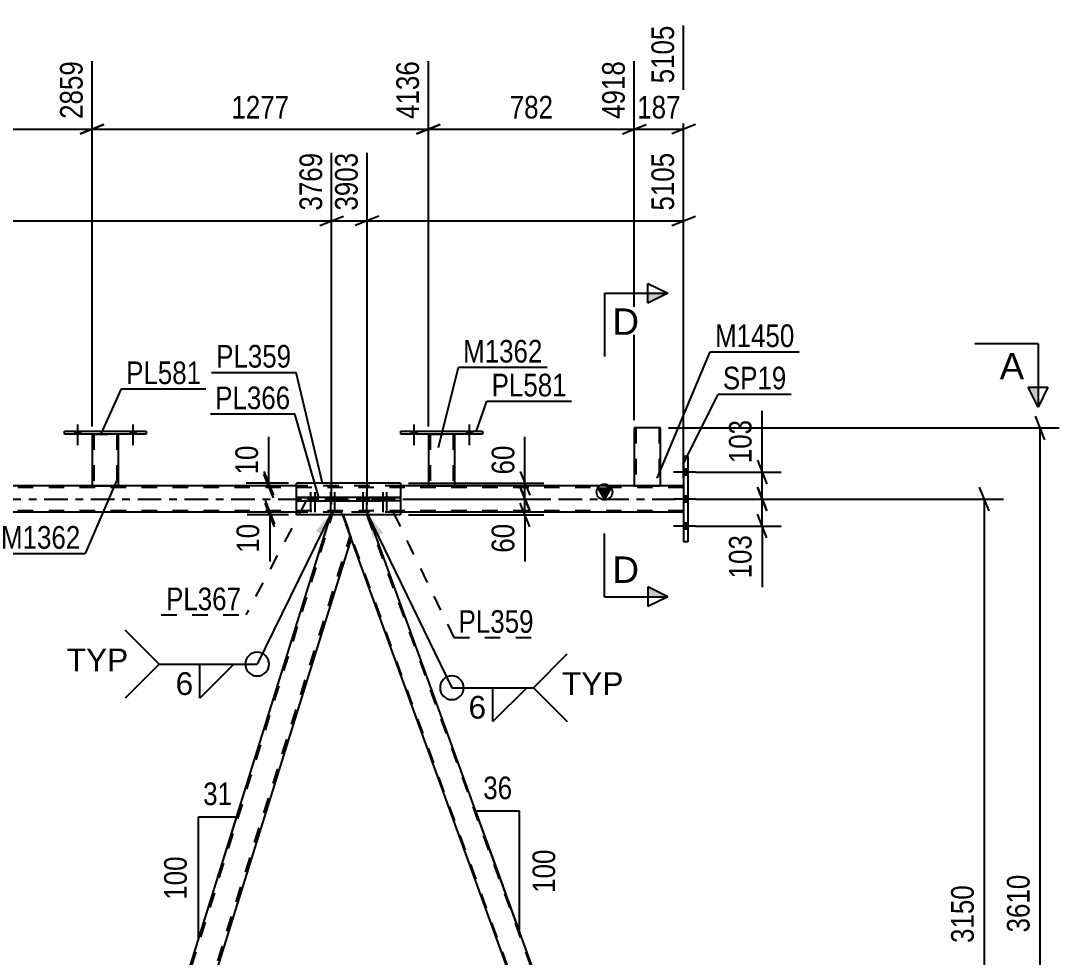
# Model space of a CAD drawing. Header units: millimetres. Extents: x 0 to 594, y 0 to 420.
# Drawn here: x 110.6 to 242, y 185.7 to 304.1 of the extents above; entities that cross this region are included whole.
import ezdxf

# ---------------------------------------------------------------- set-up
doc = ezdxf.new("R2010")
doc.units = ezdxf.units.MM
doc.linetypes.add('DXK_LINE_DOT2', pattern=[3.9198, 1.9599, -1.9599])
doc.linetypes.add('DXK_LINE_DOT3', pattern=[5.9187, 2.979, -0.9799, 0.9799, -0.9799])
doc.styles.add('Arial', font='arial.ttf', dxfattribs={"height": 0.2})
doc.styles.add('Arial Narrow', font='ARIALN.TTF', dxfattribs={"height": 0.2})

# ---------------------------------------------------------------- blocks, each defined once
blk = doc.blocks.new('Part-570345951-4626 - 4608')
at = {"linetype": 'Continuous'}
h = blk.add_hatch(dxfattribs=at)
h.set_pattern_fill('', scale=0.7, style=0, pattern_type=0)
h.set_pattern_definition([(45, (148.1872, 243.8172), (-1.57154, 1.57154), [])])
h.paths.add_polyline_path([(156.22, 243.82), (148.19, 243.82), (148.19, 243.42), (156.22, 243.42)])
at = {"color": 2, "linetype": 'Continuous'}
for p, q in [((145.48, 243.82), (145.48, 243.42)), ((148.19, 243.82), (145.48, 243.82)), ((145.48, 243.42), (148.19, 243.42)), ((156.22, 243.82), (148.19, 243.82)), ((148.19, 243.82), (148.19, 243.42)), ((148.19, 243.42), (156.22, 243.42)), ((158.67, 243.82), (156.22, 243.82)), ((156.22, 243.42), (156.22, 243.82)), ((158.67, 243.42), (156.22, 243.42)), ((158.67, 243.82), (158.67, 243.42))]:
    blk.add_line(p, q, dxfattribs=at)
at = {"color": 7, "linetype": 'DXK_LINE_DOT2'}
for p, q in [((156.22, 243.82), (148.19, 243.82)), ((156.22, 243.42), (148.19, 243.42))]:
    blk.add_line(p, q, dxfattribs=at)
blk = doc.blocks.new('Part-570345951-4632 - 4608')
at = {"color": 7, "linetype": 'DXK_LINE_DOT2'}
for p, q in [((83.48, 241.95), (80.24, 241.95)), ((80.36, 241.62), (80.24, 241.95)), ((117.38, 140.28), (80.38, 241.95)), ((120.34, 140.28), (83.34, 241.95)), ((83.6, 241.62), (83.48, 241.95)), ((120.49, 140.28), (119.28, 143.6)), ((120.31, 140.28), (120.33, 140.28)), ((120.33, 140.28), (120.31, 140.28)), ((120.34, 140.28), (120.33, 140.28)), ((120.33, 140.28), (120.34, 140.28))]:
    blk.add_line(p, q, dxfattribs=at)
at = {"color": 2, "linetype": 'Continuous'}
for p, q in [((117.24, 140.28), (80.36, 241.62)), ((119.28, 143.6), (83.6, 241.62)), ((120.49, 140.28), (117.24, 140.28))]:
    blk.add_line(p, q, dxfattribs=at)
blk = doc.blocks.new('Part-570345951-4637 - 4608')
at = {"linetype": 'Continuous'}
blk.add_hatch(color=2, dxfattribs=at).paths.add_polyline_path([(184.48, 243.62), (183.68, 245.02), (185.28, 245.02)])
at = {"color": 7, "linetype": 'DXK_LINE_DOT2'}
for p, q in [((194.48, 245.08), (54.37, 245.08)), ((158.67, 245.28), (145.48, 245.28)), ((194.48, 245.28), (194.48, 241.95)), ((194.48, 242.15), (54.37, 242.15)), ((158.67, 241.95), (145.48, 241.95))]:
    blk.add_line(p, q, dxfattribs=at)
at = {"color": 2, "linetype": 'Continuous'}
for p, q in [((145.48, 245.28), (86.39, 245.28)), ((194.48, 245.28), (158.67, 245.28)), ((184.48, 243.62), (183.68, 245.02)), ((183.68, 245.02), (185.28, 245.02)), ((185.28, 245.02), (184.48, 243.62)), ((145.48, 241.95), (86.39, 241.95)), ((194.48, 241.95), (158.67, 241.95))]:
    blk.add_line(p, q, dxfattribs=at)
at = {"color": 7, "linetype": 'DXK_LINE_DOT3'}
blk.add_line((54.37, 243.62), (194.48, 243.62), dxfattribs=at)
at = {"color": 2, "linetype": 'Continuous'}
blk.add_circle((184.48, 244.52), 1, dxfattribs=at)
blk = doc.blocks.new('Part-570345951-4694 - 4608')
at = {"color": 2, "linetype": 'Continuous'}
for p, q in [((195.01, 249.03), (194.48, 249.03)), ((194.48, 249.03), (194.48, 238.2)), ((195.01, 249.03), (195.01, 238.2)), ((195.01, 238.2), (194.48, 238.2))]:
    blk.add_line(p, q, dxfattribs=at)
blk = doc.blocks.new('Part-570345951-4712 - 4608')
at = {"color": 7, "linetype": 'DXK_LINE_DOT2'}
for p, q in [((154.43, 241.95), (151.18, 241.95)), ((152.39, 238.63), (151.18, 241.95)), ((188.33, 140.28), (151.32, 241.95)), ((191.29, 140.28), (154.29, 241.95)), ((154.55, 241.62), (154.43, 241.95)), ((188.19, 140.28), (186.49, 144.95)), ((191.43, 140.28), (189.73, 144.95)), ((191.43, 140.28), (188.19, 140.28))]:
    blk.add_line(p, q, dxfattribs=at)
at = {"color": 2, "linetype": 'Continuous'}
for p, q in [((189.73, 144.95), (154.55, 241.62)), ((186.49, 144.95), (152.39, 238.63))]:
    blk.add_line(p, q, dxfattribs=at)
blk = doc.blocks.new('Part-570345951-4733 - 4608')
at = {"color": 2, "linetype": 'Continuous'}
for p, q in [((116.12, 252.22), (126.46, 252.22)), ((116.12, 251.82), (116.12, 252.22)), ((126.46, 251.82), (116.12, 251.82)), ((126.46, 252.22), (126.46, 251.82))]:
    blk.add_line(p, q, dxfattribs=at)
blk = doc.blocks.new('Part-570345951-4738 - 4608')
at = {"color": 2, "linetype": 'Continuous'}
for p, q in [((158.67, 245.62), (145.48, 245.62)), ((145.48, 243.82), (145.48, 245.62)), ((158.67, 245.62), (158.67, 243.82)), ((145.48, 241.62), (145.48, 243.42)), ((158.67, 243.42), (158.67, 241.62)), ((158.67, 241.62), (145.48, 241.62))]:
    blk.add_line(p, q, dxfattribs=at)
at = {"color": 7, "linetype": 'DXK_LINE_DOT2'}
for p, q in [((145.48, 243.42), (145.48, 243.82)), ((158.67, 243.82), (158.67, 243.42))]:
    blk.add_line(p, q, dxfattribs=at)
blk = doc.blocks.new('Part-570345951-4743 - 4608')
at = {"color": 2, "linetype": 'Continuous'}
for p, q in [((158.67, 245.62), (145.47, 245.62)), ((145.47, 245.28), (145.47, 245.62)), ((158.67, 245.62), (158.67, 245.62)), ((145.47, 241.62), (145.47, 241.95)), ((145.48, 241.62), (145.47, 241.62))]:
    blk.add_line(p, q, dxfattribs=at)
at = {"color": 7, "linetype": 'DXK_LINE_DOT2'}
for p, q in [((145.47, 241.95), (145.47, 245.28)), ((158.67, 245.62), (158.67, 241.62)), ((158.67, 241.62), (145.48, 241.62))]:
    blk.add_line(p, q, dxfattribs=at)
blk = doc.blocks.new('Bolt-570345951-4754 - 4608')
at = {"linetype": 'Continuous'}
for points in [[(117.42, 251.82), (118.16, 251.82), (118.16, 252.22), (117.42, 252.22)], [(124.42, 251.82), (125.16, 251.82), (125.16, 252.22), (124.42, 252.22)]]:
    blk.add_hatch(color=1, dxfattribs=at).paths.add_polyline_path(points)
at = {"color": 1, "linetype": 'Continuous'}
for p, q in [((117.79, 253.05), (117.79, 250.45)), ((124.79, 253.05), (124.79, 250.45)), ((117.42, 252.22), (117.42, 251.82)), ((118.16, 252.22), (118.16, 251.82)), ((124.42, 252.22), (124.42, 251.82)), ((125.16, 252.22), (125.16, 251.82))]:
    blk.add_line(p, q, dxfattribs=at)
blk = doc.blocks.new('Bolt-570345951-4755 - 4608')
at = {"linetype": 'Continuous'}
for points in [[(117.42, 251.82), (118.16, 251.82), (118.16, 252.22), (117.42, 252.22)], [(124.42, 251.82), (125.16, 251.82), (125.16, 252.22), (124.42, 252.22)]]:
    blk.add_hatch(color=1, dxfattribs=at).paths.add_polyline_path(points)
at = {"color": 1, "linetype": 'Continuous'}
for p, q in [((117.79, 253.05), (117.79, 250.45)), ((124.79, 253.05), (124.79, 250.45)), ((117.42, 252.22), (117.42, 251.82)), ((118.16, 252.22), (118.16, 251.82)), ((124.42, 252.22), (124.42, 251.82)), ((125.16, 252.22), (125.16, 251.82))]:
    blk.add_line(p, q, dxfattribs=at)
blk = doc.blocks.new('Bolt-570345951-4771 - 4608')
at = {"linetype": 'Continuous'}
for points in [[(194.48, 247.4), (194.48, 246.67), (195.01, 246.67), (195.01, 247.4)], [(194.48, 247.4), (194.48, 246.67), (195.01, 246.67), (195.01, 247.4)], [(194.48, 247.4), (194.48, 246.67), (195.01, 246.67), (195.01, 247.4)], [(194.48, 243.98), (194.48, 243.25), (195.01, 243.25), (195.01, 243.98)], [(194.48, 243.98), (194.48, 243.25), (195.01, 243.25), (195.01, 243.98)], [(194.48, 240.57), (194.48, 239.83), (195.01, 239.83), (195.01, 240.57)], [(194.48, 240.57), (194.48, 239.83), (195.01, 239.83), (195.01, 240.57)], [(194.48, 240.57), (194.48, 239.83), (195.01, 239.83), (195.01, 240.57)]]:
    blk.add_hatch(color=1, dxfattribs=at).paths.add_polyline_path(points)
at = {"color": 1, "linetype": 'Continuous'}
for p, q in [((195.01, 247.4), (194.48, 247.4)), ((195.01, 247.4), (194.48, 247.4)), ((195.01, 247.4), (194.48, 247.4)), ((195.98, 247.03), (193.21, 247.03)), ((195.98, 247.03), (193.21, 247.03)), ((195.98, 247.03), (193.21, 247.03)), ((195.01, 246.67), (194.48, 246.67)), ((195.01, 246.67), (194.48, 246.67)), ((195.01, 246.67), (194.48, 246.67)), ((195.98, 243.62), (193.21, 243.62)), ((195.98, 243.62), (193.21, 243.62)), ((195.01, 243.98), (194.48, 243.98)), ((195.01, 243.98), (194.48, 243.98)), ((195.01, 243.25), (194.48, 243.25)), ((195.01, 243.25), (194.48, 243.25)), ((195.01, 240.57), (194.48, 240.57)), ((195.01, 240.57), (194.48, 240.57)), ((195.01, 240.57), (194.48, 240.57)), ((195.98, 240.2), (193.21, 240.2)), ((195.98, 240.2), (193.21, 240.2)), ((195.98, 240.2), (193.21, 240.2)), ((195.01, 239.83), (194.48, 239.83)), ((195.01, 239.83), (194.48, 239.83)), ((195.01, 239.83), (194.48, 239.83))]:
    blk.add_line(p, q, dxfattribs=at)
blk = doc.blocks.new('Bolt-570345951-4772 - 4608')
at = {"linetype": 'Continuous'}
for points in [[(147.58, 243.82), (146.98, 243.82), (146.98, 243.42), (147.58, 243.42)], [(148.1, 243.82), (147.5, 243.82), (147.5, 243.42), (148.1, 243.42)], [(150.09, 243.82), (149.49, 243.82), (149.49, 243.42), (150.09, 243.42)], [(150.6, 243.82), (150, 243.82), (150, 243.42), (150.6, 243.42)]]:
    blk.add_hatch(color=1, dxfattribs=at).paths.add_polyline_path(points)
at = {"color": 1, "linetype": 'Continuous'}
for p, q in [((146.98, 243.82), (146.98, 243.42)), ((147.28, 244.48), (147.28, 241.98)), ((147.5, 243.82), (147.5, 243.42)), ((147.58, 243.82), (147.58, 243.42)), ((147.8, 244.48), (147.8, 241.98)), ((148.1, 243.82), (148.1, 243.42)), ((149.49, 243.82), (149.49, 243.42)), ((149.79, 244.48), (149.79, 241.98)), ((150, 243.82), (150, 243.42)), ((150.09, 243.82), (150.09, 243.42)), ((150.3, 244.48), (150.3, 241.98)), ((150.6, 243.82), (150.6, 243.42))]:
    blk.add_line(p, q, dxfattribs=at)
blk = doc.blocks.new('Bolt-570345951-4773 - 4608')
at = {"color": 1, "linetype": 'DXK_LINE_DOT2'}
for p, q in [((146.98, 243.82), (146.98, 243.42)), ((147.28, 244.49), (147.28, 241.99)), ((147.5, 243.82), (147.5, 243.42)), ((147.58, 243.82), (147.58, 243.42)), ((147.8, 244.49), (147.8, 241.99)), ((148.1, 243.82), (148.1, 243.42)), ((149.49, 243.82), (149.49, 243.42)), ((149.79, 244.49), (149.79, 241.99)), ((150, 243.82), (150, 243.42)), ((150.09, 243.82), (150.09, 243.42)), ((150.3, 244.49), (150.3, 241.99)), ((150.6, 243.82), (150.6, 243.42))]:
    blk.add_line(p, q, dxfattribs=at)
blk = doc.blocks.new('Bolt-570345951-4774 - 4608')
at = {"linetype": 'Continuous'}
for points in [[(159.99, 251.82), (160.73, 251.82), (160.73, 252.22), (159.99, 252.22)], [(166.99, 251.82), (167.73, 251.82), (167.73, 252.22), (166.99, 252.22)]]:
    blk.add_hatch(color=1, dxfattribs=at).paths.add_polyline_path(points)
at = {"color": 1, "linetype": 'Continuous'}
for p, q in [((160.36, 253.05), (160.36, 250.45)), ((167.36, 253.05), (167.36, 250.45)), ((159.99, 252.22), (159.99, 251.82)), ((160.73, 252.22), (160.73, 251.82)), ((166.99, 252.22), (166.99, 251.82)), ((167.73, 252.22), (167.73, 251.82))]:
    blk.add_line(p, q, dxfattribs=at)
blk = doc.blocks.new('Bolt-570345951-4775 - 4608')
at = {"linetype": 'Continuous'}
for points in [[(159.99, 251.82), (160.73, 251.82), (160.73, 252.22), (159.99, 252.22)], [(166.99, 251.82), (167.73, 251.82), (167.73, 252.22), (166.99, 252.22)]]:
    blk.add_hatch(color=1, dxfattribs=at).paths.add_polyline_path(points)
at = {"color": 1, "linetype": 'Continuous'}
for p, q in [((160.36, 253.05), (160.36, 250.45)), ((167.36, 253.05), (167.36, 250.45)), ((159.99, 252.22), (159.99, 251.82)), ((160.73, 252.22), (160.73, 251.82)), ((166.99, 252.22), (166.99, 251.82)), ((167.73, 252.22), (167.73, 251.82))]:
    blk.add_line(p, q, dxfattribs=at)
blk = doc.blocks.new('Part-570345951-4780 - 4608')
at = {"color": 2, "linetype": 'Continuous'}
for p, q in [((158.69, 252.22), (169.03, 252.22)), ((158.69, 251.82), (158.69, 252.22)), ((169.03, 251.82), (158.69, 251.82)), ((169.03, 252.22), (169.03, 251.82))]:
    blk.add_line(p, q, dxfattribs=at)
blk = doc.blocks.new('Part-570345951-4785 - 4608')
at = {"color": 2, "linetype": 'Continuous'}
for p, q in [((162.19, 251.82), (162.19, 245.29)), ((165.53, 245.29), (165.53, 251.82)), ((162.19, 245.29), (165.53, 245.29))]:
    blk.add_line(p, q, dxfattribs=at)
at = {"color": 7, "linetype": 'DXK_LINE_DOT2'}
for p, q in [((162.19, 251.82), (165.53, 251.82)), ((162.19, 251.82), (162.19, 251.82)), ((162.19, 251.82), (162.19, 251.82)), ((162.39, 251.82), (162.39, 245.29)), ((165.33, 251.82), (165.33, 245.29)), ((165.53, 251.82), (165.53, 251.82)), ((165.53, 251.82), (165.53, 251.82)), ((165.28, 245.29), (165.31, 245.29)), ((165.28, 245.29), (165.31, 245.29)), ((165.31, 245.29), (165.33, 245.29)), ((165.31, 245.29), (165.33, 245.29))]:
    blk.add_line(p, q, dxfattribs=at)
blk = doc.blocks.new('Part-570345951-4800 - 4608')
at = {"color": 7, "linetype": 'DXK_LINE_DOT2'}
for p, q in [((119.39, 143.29), (150.14, 241.95)), ((149.93, 241.95), (149.83, 241.62)), ((151.18, 241.95), (149.93, 241.95)), ((151.3, 241.62), (151.18, 241.95)), ((121.53, 140.28), (152.28, 238.94)), ((121.51, 140.28), (121.48, 140.28)), ((121.48, 140.28), (121.51, 140.28)), ((121.51, 140.28), (121.53, 140.28)), ((121.53, 140.28), (121.51, 140.28))]:
    blk.add_line(p, q, dxfattribs=at)
at = {"color": 2, "linetype": 'Continuous'}
for p, q in [((119.28, 143.6), (149.83, 241.62)), ((151.3, 241.62), (152.39, 238.63)), ((152.39, 238.63), (121.73, 140.28)), ((120.49, 140.28), (119.28, 143.6)), ((121.73, 140.28), (120.49, 140.28))]:
    blk.add_line(p, q, dxfattribs=at)
blk = doc.blocks.new('Bolt-570345951-4801 - 4608')
at = {"linetype": 'Continuous'}
for points in [[(154.17, 243.82), (153.57, 243.82), (153.57, 243.42), (154.17, 243.42)], [(154.65, 243.82), (154.05, 243.82), (154.05, 243.42), (154.65, 243.42)], [(156.7, 243.82), (156.1, 243.82), (156.1, 243.42), (156.7, 243.42)], [(157.18, 243.82), (156.58, 243.82), (156.58, 243.42), (157.18, 243.42)]]:
    blk.add_hatch(color=1, dxfattribs=at).paths.add_polyline_path(points)
at = {"color": 1, "linetype": 'Continuous'}
for p, q in [((153.57, 243.82), (153.57, 243.42)), ((153.87, 244.48), (153.87, 241.98)), ((154.05, 243.82), (154.05, 243.42)), ((154.17, 243.82), (154.17, 243.42)), ((154.35, 244.48), (154.35, 241.98)), ((154.65, 243.82), (154.65, 243.42)), ((156.1, 243.82), (156.1, 243.42)), ((156.4, 244.48), (156.4, 241.98)), ((156.58, 243.82), (156.58, 243.42)), ((156.7, 243.82), (156.7, 243.42)), ((156.88, 244.48), (156.88, 241.98)), ((157.18, 243.82), (157.18, 243.42))]:
    blk.add_line(p, q, dxfattribs=at)
blk = doc.blocks.new('Bolt-570345951-4802 - 4608')
at = {"color": 1, "linetype": 'DXK_LINE_DOT2'}
for p, q in [((153.57, 243.82), (153.57, 243.42)), ((153.87, 244.49), (153.87, 241.99)), ((154.05, 243.82), (154.05, 243.42)), ((154.17, 243.82), (154.17, 243.42)), ((154.35, 244.49), (154.35, 241.99)), ((154.65, 243.82), (154.65, 243.42)), ((156.1, 243.82), (156.1, 243.42)), ((156.4, 244.49), (156.4, 241.99)), ((156.58, 243.82), (156.58, 243.42)), ((156.7, 243.82), (156.7, 243.42)), ((156.88, 244.49), (156.88, 241.99)), ((157.18, 243.82), (157.18, 243.42))]:
    blk.add_line(p, q, dxfattribs=at)
blk = doc.blocks.new('Part-570345951-4808 - 4608')
at = {"color": 2, "linetype": 'Continuous'}
for p, q in [((119.62, 251.82), (119.62, 245.29)), ((122.96, 245.29), (122.96, 251.82)), ((119.62, 245.29), (122.96, 245.29))]:
    blk.add_line(p, q, dxfattribs=at)
at = {"color": 7, "linetype": 'DXK_LINE_DOT2'}
for p, q in [((119.62, 251.82), (122.96, 251.82)), ((119.62, 251.82), (119.62, 251.82)), ((119.62, 251.82), (119.62, 251.82)), ((119.82, 251.82), (119.82, 245.29)), ((122.76, 251.82), (122.76, 245.29)), ((122.96, 251.82), (122.96, 251.82)), ((122.96, 251.82), (122.96, 251.82)), ((122.71, 245.29), (122.74, 245.29)), ((122.71, 245.29), (122.74, 245.29)), ((122.74, 245.29), (122.76, 245.29)), ((122.74, 245.29), (122.76, 245.29))]:
    blk.add_line(p, q, dxfattribs=at)
blk = doc.blocks.new('Part-570345951-4813 - 4608')
at = {"color": 7, "linetype": 'DXK_LINE_DOT2'}
for p, q in [((145.47, 243.82), (147.29, 243.82)), ((145.47, 243.42), (145.47, 243.82)), ((145.47, 243.82), (158.67, 243.82)), ((156.22, 243.42), (145.47, 243.42)), ((158.67, 243.42), (156.22, 243.42)), ((158.67, 243.82), (158.67, 243.42))]:
    blk.add_line(p, q, dxfattribs=at)
blk = doc.blocks.new('Part-570345951-4818 - 4608')
at = {"color": 2, "linetype": 'Continuous'}
for p, q in [((191.58, 252.62), (188.24, 252.62)), ((188.24, 252.62), (188.24, 245.29)), ((191.58, 245.29), (191.58, 252.62)), ((188.24, 245.29), (191.58, 245.29))]:
    blk.add_line(p, q, dxfattribs=at)
at = {"color": 7, "linetype": 'DXK_LINE_DOT2'}
for p, q in [((188.44, 252.62), (188.44, 245.29)), ((191.32, 252.62), (191.33, 252.62)), ((191.33, 252.62), (191.36, 252.62)), ((191.36, 252.62), (191.38, 252.62)), ((191.38, 252.62), (191.38, 245.29)), ((191.36, 245.29), (191.33, 245.29)), ((191.36, 245.29), (191.33, 245.29)), ((191.38, 245.29), (191.36, 245.29)), ((191.36, 245.29), (191.38, 245.29))]:
    blk.add_line(p, q, dxfattribs=at)
blk = doc.blocks.new('StraightDimension-570345951-11759 - 4608')
at = {"color": 7, "linetype": 'Continuous'}
for p, q in [((141.97, 245.62), (141.97, 251.52)), ((141.97, 245.62), (141.97, 251.52)), ((141.37, 247.12), (142.57, 244.12)), ((142.57, 243.78), (141.37, 246.78)), ((144.48, 245.62), (139.12, 245.62)), ((144.47, 245.28), (139.12, 245.28)), ((141.97, 245.28), (141.97, 245.62))]:
    blk.add_line(p, q, dxfattribs=at)
at = {"color": 0}
blk.add_wipeout([(141.22, 251), (137.02, 251), (137.02, 246.14), (141.22, 246.14)], dxfattribs=at)
at = {"color": 3, "style": 'Arial Narrow'}
blk.add_text('10', height=2.863, rotation=90.0002, dxfattribs=at).set_placement((140.62, 246.74))
blk = doc.blocks.new('StraightDimension-570345951-11817 - 4608')
at = {"color": 7, "linetype": 'Continuous'}
for p, q in [((174.41, 245.62), (174.41, 251.52)), ((174.41, 245.62), (174.41, 251.52)), ((173.81, 247.12), (175.01, 244.12)), ((159.67, 245.62), (176.81, 245.62)), ((175.01, 242.12), (173.81, 245.12)), ((174.41, 243.62), (174.41, 245.62)), ((159.67, 243.62), (176.81, 243.62))]:
    blk.add_line(p, q, dxfattribs=at)
at = {"color": 0}
blk.add_wipeout([(173.66, 251), (169.46, 251), (169.46, 246.14), (173.66, 246.14)], dxfattribs=at)
at = {"color": 3, "style": 'Arial Narrow'}
blk.add_text('60', height=2.863, rotation=90.0002, dxfattribs=at).set_placement((173.06, 246.74))
blk = doc.blocks.new('StraightDimension-570345951-4976 - 4608')
at = {"color": 7, "linetype": 'Continuous'}
for p, q in [((203.84, 245.12), (205.04, 242.12)), ((196.01, 243.62), (206.84, 243.62)), ((204.44, 240.2), (204.44, 243.62)), ((205.04, 238.7), (203.84, 241.7)), ((196.01, 240.2), (206.84, 240.2)), ((204.44, 240.2), (204.44, 232.47)), ((204.44, 240.2), (204.44, 232.47))]:
    blk.add_line(p, q, dxfattribs=at)
at = {"color": 0}
blk.add_wipeout([(203.69, 239.68), (199.49, 239.68), (199.49, 232.99), (203.69, 232.99)], dxfattribs=at)
at = {"color": 3, "style": 'Arial Narrow'}
blk.add_text('103', height=2.863, rotation=90.0002, dxfattribs=at).set_placement((203.09, 233.59))
blk = doc.blocks.new('StraightDimension-570345951-4880 - 4608')
at = {"color": 7, "linetype": 'Continuous'}
for p, q in [((233.16, 242.12), (231.96, 245.12)), ((196.02, 243.62), (234.96, 243.62)), ((232.56, 138.62), (232.56, 243.62)), ((231.96, 140.12), (233.16, 137.12)), ((212.16, 138.62), (234.96, 138.62))]:
    blk.add_line(p, q, dxfattribs=at)
at = {"color": 0}
blk.add_wipeout([(231.81, 195.37), (227.61, 195.37), (227.61, 186.86), (231.81, 186.86)], dxfattribs=at)
at = {"color": 3, "style": 'Arial Narrow'}
blk.add_text('3150', height=2.863, rotation=90.0002, dxfattribs=at).set_placement((231.21, 187.46))
blk = doc.blocks.new('StraightDimension-570345951-4968 - 4608')
at = {"color": 7, "linetype": 'Continuous'}
for p, q in [((204.44, 247.03), (204.44, 254.77)), ((204.44, 247.03), (204.44, 254.77)), ((203.84, 248.53), (205.04, 245.53)), ((196.02, 247.03), (206.84, 247.03)), ((204.44, 243.62), (204.44, 247.03)), ((205.04, 242.12), (203.84, 245.12)), ((196.02, 243.62), (206.84, 243.62))]:
    blk.add_line(p, q, dxfattribs=at)
at = {"color": 0}
blk.add_wipeout([(203.69, 254.24), (199.49, 254.24), (199.49, 247.56), (203.69, 247.56)], dxfattribs=at)
at = {"color": 3, "style": 'Arial Narrow'}
blk.add_text('103', height=2.863, rotation=90.0002, dxfattribs=at).set_placement((203.09, 248.16))
blk = doc.blocks.new('StraightDimension-570345951-4985 - 4608')
at = {"color": 7, "linetype": 'Continuous'}
for p, q in [((240.23, 251.12), (239.03, 254.12)), ((192.58, 252.62), (242.03, 252.62)), ((239.63, 132.28), (239.63, 252.62)), ((239.03, 133.78), (240.23, 130.78)), ((197.76, 132.28), (242.03, 132.28))]:
    blk.add_line(p, q, dxfattribs=at)
at = {"color": 0}
blk.add_wipeout([(238.88, 196.71), (234.68, 196.71), (234.68, 188.19), (238.88, 188.19)], dxfattribs=at)
at = {"color": 3, "style": 'Arial Narrow'}
blk.add_text('3610', height=2.863, rotation=90.0002, dxfattribs=at).set_placement((238.28, 188.79))
blk = doc.blocks.new('AngleDimension-570345951-5019 - 4608')
at = {"color": 7, "linetype": 'Continuous'}
for p, q in [((133.1, 203.4), (137.92, 203.4)), ((133.1, 187.94), (137.92, 203.4)), ((133.1, 187.94), (133.1, 203.4)), ((135.49, 195.6), (137.92, 203.4))]:
    blk.add_line(p, q, dxfattribs=at)
at = {"color": 0}
for points in [[(137.94, 204.3), (137.94, 208.5), (133.08, 208.5), (133.08, 204.3)], [(132.2, 199.01), (128, 199.01), (128, 192.33), (132.2, 192.33)]]:
    blk.add_wipeout(points, dxfattribs=at)
at = {"color": 3, "style": 'Arial Narrow'}
blk.add_text('31', height=2.863, dxfattribs=at).set_placement((133.68, 204.9))
blk.add_text('100', height=2.863, rotation=90.0002, dxfattribs=at).set_placement((131.6, 192.93))
blk = doc.blocks.new('StraightDimension-570345951-5047 - 4608')
at = {"color": 7, "linetype": 'Continuous'}
for p, q in [((194.48, 246.28), (194.48, 303.55)), ((188.24, 253.62), (188.24, 299.05)), ((186.74, 289.83), (189.74, 291.03)), ((195.98, 291.03), (192.98, 289.83)), ((188.24, 290.43), (194.48, 290.43))]:
    blk.add_line(p, q, dxfattribs=at)
at = {"color": 0}
blk.add_wipeout([(194.71, 291.18), (194.71, 295.38), (188.02, 295.38), (188.02, 291.18)], dxfattribs=at)
at = {"color": 3, "style": 'Arial Narrow'}
blk.add_text('187', height=2.863, dxfattribs=at).set_placement((188.62, 291.78))
at = {"color": 0, "linetype": 'Continuous'}
blk.add_wipeout([(193.88, 304.15), (189.68, 304.15), (189.68, 295.63), (193.88, 295.63)], dxfattribs=at)
at = {"color": 3, "linetype": 'Continuous', "style": 'Arial Narrow'}
blk.add_text('5105', height=2.863, rotation=90.0002, dxfattribs=at).set_placement((193.28, 296.23))
blk = doc.blocks.new('StraightDimension-570345951-5057 - 4608')
at = {"color": 7, "linetype": 'Continuous'}
for p, q in [((162.19, 252.82), (162.19, 299.05)), ((188.24, 253.62), (188.24, 299.05)), ((163.69, 291.03), (160.69, 289.83)), ((186.74, 289.83), (189.74, 291.03)), ((162.19, 290.43), (188.24, 290.43))]:
    blk.add_line(p, q, dxfattribs=at)
at = {"color": 0}
blk.add_wipeout([(178.56, 291.18), (178.56, 295.38), (171.88, 295.38), (171.88, 291.18)], dxfattribs=at)
at = {"color": 3, "style": 'Arial Narrow'}
blk.add_text('782', height=2.863, dxfattribs=at).set_placement((172.48, 291.78))
at = {"color": 0, "linetype": 'Continuous'}
blk.add_wipeout([(187.64, 299.65), (183.44, 299.65), (183.44, 291.13), (187.64, 291.13)], dxfattribs=at)
at = {"color": 3, "linetype": 'Continuous', "style": 'Arial Narrow'}
blk.add_text('4918', height=2.863, rotation=90.0002, dxfattribs=at).set_placement((187.04, 291.73))
blk = doc.blocks.new('StraightDimension-570345951-5067 - 4608')
at = {"color": 7, "linetype": 'Continuous'}
for p, q in [((119.62, 252.82), (119.62, 299.05)), ((162.19, 252.82), (162.19, 299.05)), ((121.12, 291.03), (118.12, 289.83)), ((160.69, 289.83), (163.69, 291.03)), ((119.62, 290.43), (162.19, 290.43))]:
    blk.add_line(p, q, dxfattribs=at)
at = {"color": 0}
blk.add_wipeout([(145.16, 291.18), (145.16, 295.38), (136.65, 295.38), (136.65, 291.18)], dxfattribs=at)
at = {"color": 3, "style": 'Arial Narrow'}
blk.add_text('1277', height=2.863, dxfattribs=at).set_placement((137.25, 291.78))
at = {"color": 0, "linetype": 'Continuous'}
blk.add_wipeout([(161.59, 299.65), (157.39, 299.65), (157.39, 291.13), (161.59, 291.13)], dxfattribs=at)
at = {"color": 3, "linetype": 'Continuous', "style": 'Arial Narrow'}
blk.add_text('4136', height=2.863, rotation=90.0002, dxfattribs=at).set_placement((160.99, 291.73))
blk = doc.blocks.new('StraightDimension-570345951-5077 - 4608')
at = {"color": 7, "linetype": 'Continuous'}
for p, q in [((77.06, 252.82), (77.06, 299.05)), ((119.62, 252.82), (119.62, 299.05)), ((78.56, 291.03), (75.56, 289.83)), ((118.12, 289.83), (121.12, 291.03)), ((77.06, 290.43), (119.62, 290.43))]:
    blk.add_line(p, q, dxfattribs=at)
at = {"color": 0}
blk.add_wipeout([(102.6, 291.18), (102.6, 295.38), (94.08, 295.38), (94.08, 291.18)], dxfattribs=at)
at = {"color": 3, "style": 'Arial Narrow'}
blk.add_text('1277', height=2.863, dxfattribs=at).set_placement((94.68, 291.78))
at = {"color": 0, "linetype": 'Continuous'}
blk.add_wipeout([(119.02, 299.65), (114.82, 299.65), (114.82, 291.13), (119.02, 291.13)], dxfattribs=at)
at = {"color": 3, "linetype": 'Continuous', "style": 'Arial Narrow'}
blk.add_text('2859', height=2.863, rotation=90.0002, dxfattribs=at).set_placement((118.42, 291.73))
blk = doc.blocks.new('StraightDimension-570345951-5141 - 4608')
at = {"color": 7, "linetype": 'Continuous'}
for p, q in [((154.43, 242.95), (154.43, 287.44)), ((194.48, 246.28), (194.48, 287.44)), ((155.93, 279.43), (152.93, 278.23)), ((154.43, 278.83), (194.48, 278.83)), ((192.98, 278.23), (195.98, 279.43))]:
    blk.add_line(p, q, dxfattribs=at)
at = {"color": 0, "linetype": 'Continuous'}
blk.add_wipeout([(193.88, 288.04), (189.68, 288.04), (189.68, 279.53), (193.88, 279.53)], dxfattribs=at)
at = {"color": 3, "linetype": 'Continuous', "style": 'Arial Narrow'}
blk.add_text('5105', height=2.863, rotation=90.0002, dxfattribs=at).set_placement((193.28, 280.13))
blk = doc.blocks.new('StraightDimension-570345951-5153 - 4608')
at = {"color": 7, "linetype": 'Continuous'}
for p, q in [((149.93, 242.95), (149.93, 287.44)), ((154.43, 242.95), (154.43, 287.44)), ((148.43, 278.23), (151.43, 279.43)), ((149.93, 278.83), (154.43, 278.83)), ((155.93, 279.43), (152.93, 278.23))]:
    blk.add_line(p, q, dxfattribs=at)
at = {"color": 0, "linetype": 'Continuous'}
blk.add_wipeout([(153.83, 288.04), (149.63, 288.04), (149.63, 279.53), (153.83, 279.53)], dxfattribs=at)
at = {"color": 3, "linetype": 'Continuous', "style": 'Arial Narrow'}
blk.add_text('3903', height=2.863, rotation=90.0002, dxfattribs=at).set_placement((153.23, 280.13))
blk = doc.blocks.new('StraightDimension-570345951-5172 - 4608')
at = {"color": 7, "linetype": 'Continuous'}
for p, q in [((80.24, 242.95), (80.24, 287.44)), ((149.93, 242.95), (149.93, 287.44)), ((81.74, 279.43), (78.74, 278.23)), ((80.24, 278.83), (149.93, 278.83)), ((148.43, 278.23), (151.43, 279.43))]:
    blk.add_line(p, q, dxfattribs=at)
at = {"color": 0, "linetype": 'Continuous'}
blk.add_wipeout([(149.33, 288.04), (145.13, 288.04), (145.13, 279.53), (149.33, 279.53)], dxfattribs=at)
at = {"color": 3, "linetype": 'Continuous', "style": 'Arial Narrow'}
blk.add_text('3769', height=2.863, rotation=90.0002, dxfattribs=at).set_placement((148.73, 280.13))
blk = doc.blocks.new('AngleDimension-570345951-11491 - 4608')
at = {"color": 7, "linetype": 'Continuous'}
for p, q in [((171.63, 194.69), (168.18, 204.15)), ((173.73, 204.15), (168.18, 204.15)), ((173.73, 188.93), (168.18, 204.15)), ((173.73, 188.93), (173.73, 204.15))]:
    blk.add_line(p, q, dxfattribs=at)
at = {"color": 0}
for points in [[(173.38, 205.05), (173.38, 209.25), (168.53, 209.25), (168.53, 205.05)], [(178.83, 199.89), (174.63, 199.89), (174.63, 193.2), (178.83, 193.2)]]:
    blk.add_wipeout(points, dxfattribs=at)
at = {"color": 3, "style": 'Arial Narrow'}
blk.add_text('36', height=2.863, dxfattribs=at).set_placement((169.13, 205.65))
blk.add_text('100', height=2.863, rotation=90.0002, dxfattribs=at).set_placement((178.23, 193.8))
blk = doc.blocks.new('StraightDimension-570345951-11787 - 4608')
at = {"color": 7, "linetype": 'Continuous'}
for p, q in [((141.51, 243.45), (142.71, 240.45)), ((144.48, 241.95), (139.26, 241.95)), ((142.71, 240.12), (141.51, 243.12)), ((142.11, 241.62), (142.11, 241.95)), ((144.48, 241.62), (139.26, 241.62)), ((142.11, 241.62), (142.11, 235.71)), ((142.11, 241.62), (142.11, 235.71))]:
    blk.add_line(p, q, dxfattribs=at)
at = {"color": 0}
blk.add_wipeout([(141.36, 241.09), (137.16, 241.09), (137.16, 236.24), (141.36, 236.24)], dxfattribs=at)
at = {"color": 3, "style": 'Arial Narrow'}
blk.add_text('10', height=2.863, rotation=90.0002, dxfattribs=at).set_placement((140.76, 236.84))
blk = doc.blocks.new('StraightDimension-570345951-11818 - 4608')
at = {"color": 7, "linetype": 'Continuous'}
for p, q in [((173.81, 245.12), (175.01, 242.12)), ((159.67, 243.62), (176.81, 243.62)), ((174.41, 241.62), (174.41, 243.62)), ((175.01, 240.12), (173.81, 243.12)), ((159.67, 241.62), (176.81, 241.62)), ((174.41, 241.62), (174.41, 235.71)), ((174.41, 241.62), (174.41, 235.71))]:
    blk.add_line(p, q, dxfattribs=at)
at = {"color": 0}
blk.add_wipeout([(173.66, 241.09), (169.46, 241.09), (169.46, 236.24), (173.66, 236.24)], dxfattribs=at)
at = {"color": 3, "style": 'Arial Narrow'}
blk.add_text('60', height=2.863, rotation=90.0002, dxfattribs=at).set_placement((173.06, 236.84))
blk = doc.blocks.new('Mark-570345951-4690 - 4608')
at = {"color": 0}
blk.add_wipeout([(207.5, 257.51), (207.5, 260.51), (199.46, 260.51), (199.46, 257.51)], dxfattribs=at)
blk.add_wipeout([(207.5, 257.51), (207.5, 260.51), (199.46, 260.51), (199.46, 257.51)], dxfattribs=at)
at = {"color": 30, "linetype": 'Continuous'}
for p, q in [((194.48, 248.1), (198.86, 256.91)), ((198.86, 256.91), (208.1, 256.91))]:
    blk.add_line(p, q, dxfattribs=at)
at = {"color": 3, "style": 'Arial Narrow'}
blk.add_text('SP19', height=2.863, dxfattribs=at).set_placement((199.46, 257.51))
blk = doc.blocks.new('Mark-570345951-4622 - 4608')
at = {"color": 0}
blk.add_wipeout([(144.7, 255), (144.7, 258), (135.2, 258), (135.2, 255)], dxfattribs=at)
blk.add_wipeout([(144.7, 255), (144.7, 258), (135.2, 258), (135.2, 255)], dxfattribs=at)
at = {"color": 30, "linetype": 'Continuous'}
for p in [(134.6, 254.4), (148.32, 243.82)]:
    blk.add_line(p, (145.3, 254.4), dxfattribs=at)
at = {"color": 3, "style": 'Arial Narrow'}
blk.add_text('PL366', height=2.863, dxfattribs=at).set_placement((135.2, 255))
blk = doc.blocks.new('WeldMark-570345951-5312 - 4608')
at = {"linetype": 'Continuous'}
blk.add_hatch(color=30, dxfattribs=at).paths.add_polyline_path([(155.13, 238.69), (154.49, 241.72), (156.48, 239.35)])
at = {"color": 30, "linetype": 'Continuous'}
for p, q in [((154.49, 241.72), (165.16, 219.75)), ((165.16, 219.75), (175.49, 219.75))]:
    blk.add_line(p, q, dxfattribs=at)
at = {"color": 3, "linetype": 'Continuous'}
for p, q in [((175.49, 219.75), (179.77, 224.03)), ((170.34, 219.75), (174.63, 219.75)), ((175.49, 219.75), (179.77, 215.46))]:
    blk.add_line(p, q, dxfattribs=at)
blk.add_arc((165.16, 219.75), 1.5, 90, 270, dxfattribs=at)
at = {"color": 0}
blk.add_wipeout([(169.69, 215.65), (169.69, 219.05), (167.06, 219.05), (167.06, 215.65)], dxfattribs=at)
at = {"color": 3, "linetype": 'Continuous'}
for p, q in [((174.63, 219.75), (170.34, 215.46)), ((170.34, 215.46), (170.34, 219.75))]:
    blk.add_line(p, q, dxfattribs=at)
blk.add_arc((165.16, 219.75), 1.5, 270, 90, dxfattribs=at)
at = {"color": 3, "style": 'Arial'}
blk.add_text('6', height=2.87, dxfattribs=at).set_placement((167.26, 215.85))
at = {"color": 0, "linetype": 'Continuous'}
blk.add_wipeout([(186.86, 218.85), (186.86, 221.85), (179.09, 221.85), (179.09, 218.85)], dxfattribs=at)
blk.add_wipeout([(186.86, 218.85), (186.86, 221.85), (179.09, 221.85), (179.09, 218.85)], dxfattribs=at)
at = {"color": 3, "linetype": 'Continuous', "style": 'Arial'}
blk.add_text('TYP', height=2.865, dxfattribs=at).set_placement((179.09, 218.85))
blk = doc.blocks.new('Mark-570345951-4734 - 4608')
at = {"color": 0}
blk.add_wipeout([(144.83, 260.26), (144.83, 263.26), (135.32, 263.26), (135.32, 260.26)], dxfattribs=at)
blk.add_wipeout([(144.83, 260.26), (144.83, 263.26), (135.32, 263.26), (135.32, 260.26)], dxfattribs=at)
at = {"color": 30, "linetype": 'Continuous'}
for p in [(134.72, 259.66), (148.8, 245.62)]:
    blk.add_line(p, (145.43, 259.66), dxfattribs=at)
at = {"color": 3, "style": 'Arial Narrow'}
blk.add_text('PL359', height=2.863, dxfattribs=at).set_placement((135.32, 260.26))
blk = doc.blocks.new('Mark-570345951-4729 - 4608')
at = {"color": 0}
blk.add_wipeout([(133.43, 258.17), (133.43, 261.17), (123.93, 261.17), (123.93, 258.17)], dxfattribs=at)
blk.add_wipeout([(133.43, 258.17), (133.43, 261.17), (123.93, 261.17), (123.93, 258.17)], dxfattribs=at)
at = {"color": 30, "linetype": 'Continuous'}
for p, q in [((120.8, 251.98), (123.33, 257.57)), ((123.33, 257.57), (134.03, 257.57))]:
    blk.add_line(p, q, dxfattribs=at)
at = {"color": 3, "style": 'Arial Narrow'}
blk.add_text('PL581', height=2.863, dxfattribs=at).set_placement((123.93, 258.17))
blk = doc.blocks.new('Mark-570345951-4739 - 4608')
at = {"color": 0}
blk.add_wipeout([(175.52, 226.7), (175.52, 229.7), (166.01, 229.7), (166.01, 226.7)], dxfattribs=at)
blk.add_wipeout([(175.52, 226.7), (175.52, 229.7), (166.01, 229.7), (166.01, 226.7)], dxfattribs=at)
at = {"color": 30, "linetype": 'DXK_LINE_DOT2'}
for p, q in [((157.75, 241.9), (165.41, 226.1)), ((165.41, 226.1), (176.12, 226.1))]:
    blk.add_line(p, q, dxfattribs=at)
at = {"color": 3, "style": 'Arial Narrow'}
blk.add_text('PL359', height=2.863, dxfattribs=at).set_placement((166.01, 226.7))
blk = doc.blocks.new('Mark-570345951-4776 - 4608')
at = {"color": 0}
blk.add_wipeout([(179.69, 256.62), (179.69, 259.62), (170.19, 259.62), (170.19, 256.62)], dxfattribs=at)
blk.add_wipeout([(179.69, 256.62), (179.69, 259.62), (170.19, 259.62), (170.19, 256.62)], dxfattribs=at)
at = {"color": 30, "linetype": 'Continuous'}
for p, q in [((168.23, 252.12), (169.59, 256.02)), ((169.59, 256.02), (180.29, 256.02))]:
    blk.add_line(p, q, dxfattribs=at)
at = {"color": 3, "style": 'Arial Narrow'}
blk.add_text('PL581', height=2.863, dxfattribs=at).set_placement((170.19, 256.62))
blk = doc.blocks.new('Mark-570345951-4781 - 4608')
at = {"color": 0}
blk.add_wipeout([(176.63, 260.9), (176.63, 263.9), (166.58, 263.9), (166.58, 260.9)], dxfattribs=at)
blk.add_wipeout([(176.63, 260.9), (176.63, 263.9), (166.58, 263.9), (166.58, 260.9)], dxfattribs=at)
at = {"color": 30, "linetype": 'Continuous'}
for p, q in [((163.47, 250.16), (165.98, 260.3)), ((165.98, 260.3), (177.23, 260.3))]:
    blk.add_line(p, q, dxfattribs=at)
at = {"color": 3, "style": 'Arial Narrow'}
blk.add_text('M1362', height=2.863, dxfattribs=at).set_placement((166.58, 260.9))
blk = doc.blocks.new('Mark-570345951-4804 - 4608')
at = {"color": 0}
blk.add_wipeout([(118.15, 237.35), (118.15, 240.35), (108.09, 240.35), (108.09, 237.35)], dxfattribs=at)
blk.add_wipeout([(118.15, 237.35), (118.15, 240.35), (108.09, 240.35), (108.09, 237.35)], dxfattribs=at)
at = {"color": 30, "linetype": 'Continuous'}
for p in [(122.69, 245.94), (107.49, 236.75)]:
    blk.add_line(p, (118.75, 236.75), dxfattribs=at)
at = {"color": 3, "style": 'Arial Narrow'}
blk.add_text('M1362', height=2.863, dxfattribs=at).set_placement((108.09, 237.35))
blk = doc.blocks.new('Mark-570345951-4809 - 4608')
at = {"color": 0}
blk.add_wipeout([(138.48, 229.56), (138.48, 232.56), (128.98, 232.56), (128.98, 229.56)], dxfattribs=at)
blk.add_wipeout([(138.48, 229.56), (138.48, 232.56), (128.98, 232.56), (128.98, 229.56)], dxfattribs=at)
at = {"color": 30, "linetype": 'DXK_LINE_DOT2'}
for p in [(146.72, 243.42), (128.38, 228.96)]:
    blk.add_line(p, (139.08, 228.96), dxfattribs=at)
at = {"color": 3, "style": 'Arial Narrow'}
blk.add_text('PL367', height=2.863, dxfattribs=at).set_placement((128.98, 229.56))
blk = doc.blocks.new('Mark-570345951-4814 - 4608')
at = {"color": 0}
blk.add_wipeout([(208.53, 262.86), (208.53, 265.86), (198.47, 265.86), (198.47, 262.86)], dxfattribs=at)
blk.add_wipeout([(208.53, 262.86), (208.53, 265.86), (198.47, 265.86), (198.47, 262.86)], dxfattribs=at)
at = {"color": 30, "linetype": 'Continuous'}
for p, q in [((191.15, 246.27), (197.87, 262.26)), ((197.87, 262.26), (209.13, 262.26))]:
    blk.add_line(p, q, dxfattribs=at)
at = {"color": 3, "style": 'Arial Narrow'}
blk.add_text('M1450', height=2.863, dxfattribs=at).set_placement((198.47, 262.86))
blk = doc.blocks.new('SectionMark-570345951-5298 - 4608')
at = {"linetype": 'Continuous'}
for points in [[(189.98, 268.41), (189.98, 269.66), (192.48, 269.66)], [(189.98, 231.27), (189.98, 232.52), (192.48, 231.27)]]:
    blk.add_hatch(color=6, dxfattribs=at).paths.add_polyline_path(points)
at = {"color": 6, "linetype": 'Continuous'}
for p, q in [((189.98, 268.41), (189.98, 270.91)), ((189.98, 270.91), (192.48, 269.66)), ((184.48, 269.66), (184.48, 261.66)), ((184.48, 269.66), (192.48, 269.66)), ((192.48, 269.66), (189.98, 268.41)), ((184.48, 231.27), (184.48, 239.27)), ((192.48, 231.27), (189.98, 232.52)), ((189.98, 232.52), (189.98, 230.02)), ((184.48, 231.27), (192.48, 231.27)), ((192.48, 231.27), (189.98, 230.02))]:
    blk.add_line(p, q, dxfattribs=at)
at = {"color": 0, "linetype": 'Continuous'}
for points in [[(188.85, 264.41), (188.85, 267.91), (185.48, 267.91), (185.48, 264.41)], [(188.85, 233.02), (188.85, 236.52), (185.48, 236.52), (185.48, 233.02)]]:
    blk.add_wipeout(points, dxfattribs=at)
at = {"color": 3, "linetype": 'Continuous', "style": 'Arial'}
for p in [(185.48, 264.41), (185.48, 233.02)]:
    blk.add_text('D', height=3.34, dxfattribs=at).set_placement(p)
blk = doc.blocks.new('SectionMark-570345951-5304 - 4608')
at = {"linetype": 'Continuous'}
blk.add_hatch(color=6, dxfattribs=at).paths.add_polyline_path([(238.1, 257.77), (239.35, 257.77), (239.35, 255.27)])
at = {"color": 6, "linetype": 'Continuous'}
for p, q in [((239.35, 263.27), (231.35, 263.27)), ((239.35, 263.27), (239.35, 255.27)), ((238.1, 257.77), (240.6, 257.77)), ((239.35, 255.27), (238.1, 257.77)), ((240.6, 257.77), (239.35, 255.27))]:
    blk.add_line(p, q, dxfattribs=at)
at = {"color": 0, "linetype": 'Continuous'}
blk.add_wipeout([(237.6, 258.77), (237.6, 262.27), (234.49, 262.27), (234.49, 258.77)], dxfattribs=at)
at = {"color": 3, "linetype": 'Continuous', "style": 'Arial'}
blk.add_text('A', height=3.34, dxfattribs=at).set_placement((234.49, 258.77))
blk = doc.blocks.new('WeldMark-570345951-5326 - 4608')
at = {"linetype": 'Continuous'}
blk.add_hatch(color=30, dxfattribs=at).paths.add_polyline_path([(147.93, 239.56), (149.93, 241.93), (149.28, 238.9)])
at = {"color": 30, "linetype": 'Continuous'}
for p in [(149.93, 241.93), (128.09, 222.74)]:
    blk.add_line(p, (140.51, 222.74), dxfattribs=at)
at = {"color": 3, "linetype": 'Continuous'}
for p, q in [((128.09, 222.74), (123.8, 227.02)), ((128.09, 222.74), (123.8, 218.45)), ((133.27, 222.74), (137.56, 222.74))]:
    blk.add_line(p, q, dxfattribs=at)
for start, end in [(90, 270), (270, 90)]:
    blk.add_arc((140.51, 222.74), 1.5, start, end, dxfattribs=at)
at = {"color": 0}
blk.add_wipeout([(132.61, 218.64), (132.61, 222.04), (129.99, 222.04), (129.99, 218.64)], dxfattribs=at)
at = {"color": 3, "linetype": 'Continuous'}
for p, q in [((137.56, 222.74), (133.27, 218.45)), ((133.27, 218.45), (133.27, 222.74))]:
    blk.add_line(p, q, dxfattribs=at)
at = {"color": 3, "style": 'Arial'}
blk.add_text('6', height=2.87, dxfattribs=at).set_placement((130.19, 218.84))
at = {"color": 0, "linetype": 'Continuous'}
blk.add_wipeout([(124.19, 221.84), (124.19, 224.84), (116.41, 224.84), (116.41, 221.84)], dxfattribs=at)
blk.add_wipeout([(124.19, 221.84), (124.19, 224.84), (116.41, 224.84), (116.41, 221.84)], dxfattribs=at)
at = {"color": 3, "linetype": 'Continuous', "style": 'Arial'}
blk.add_text('TYP', height=2.865, dxfattribs=at).set_placement((116.41, 221.84))

msp = doc.modelspace()

# ---------------------------------------------------------------- block references
for name in ['Bolt-570345951-4754 - 4608', 'Bolt-570345951-4755 - 4608', 'Bolt-570345951-4774 - 4608', 'Bolt-570345951-4775 - 4608', 'Part-570345951-4818 - 4608', 'Part-570345951-4733 - 4608', 'Part-570345951-4808 - 4608', 'Part-570345951-4780 - 4608', 'Part-570345951-4785 - 4608', 'Part-570345951-4694 - 4608', 'Bolt-570345951-4771 - 4608', 'Part-570345951-4637 - 4608', 'Part-570345951-4743 - 4608', 'Part-570345951-4738 - 4608', 'Part-570345951-4813 - 4608', 'Part-570345951-4626 - 4608', 'Bolt-570345951-4773 - 4608', 'Bolt-570345951-4772 - 4608', 'Bolt-570345951-4802 - 4608', 'Bolt-570345951-4801 - 4608', 'Part-570345951-4632 - 4608', 'Part-570345951-4800 - 4608', 'Part-570345951-4712 - 4608']:
    msp.add_blockref(name, (0, 0))

# ---------------------------------------------------------------- next in the draw order: block references
for name in ['StraightDimension-570345951-11759 - 4608', 'StraightDimension-570345951-11817 - 4608', 'StraightDimension-570345951-4976 - 4608', 'AngleDimension-570345951-11491 - 4608', 'AngleDimension-570345951-5019 - 4608']:
    msp.add_blockref(name, (0, 0))

# ---------------------------------------------------------------- next in the draw order: block references
msp.add_blockref('StraightDimension-570345951-4880 - 4608', (0, 0))

# ---------------------------------------------------------------- next in the draw order: block references
msp.add_blockref('StraightDimension-570345951-4968 - 4608', (0, 0))

# ---------------------------------------------------------------- next in the draw order: block references
msp.add_blockref('StraightDimension-570345951-4985 - 4608', (0, 0))

# ---------------------------------------------------------------- next in the draw order: block references
msp.add_blockref('StraightDimension-570345951-5047 - 4608', (0, 0))

# ---------------------------------------------------------------- next in the draw order: block references
msp.add_blockref('StraightDimension-570345951-5057 - 4608', (0, 0))

# ---------------------------------------------------------------- next in the draw order: block references
msp.add_blockref('StraightDimension-570345951-5067 - 4608', (0, 0))

# ---------------------------------------------------------------- next in the draw order: block references
for name in ['StraightDimension-570345951-5077 - 4608', 'StraightDimension-570345951-5141 - 4608']:
    msp.add_blockref(name, (0, 0))

# ---------------------------------------------------------------- next in the draw order: block references
for name in ['StraightDimension-570345951-5153 - 4608', 'Mark-570345951-4690 - 4608', 'Mark-570345951-4776 - 4608', 'StraightDimension-570345951-11818 - 4608']:
    msp.add_blockref(name, (0, 0))

# ---------------------------------------------------------------- next in the draw order: block references
for name in ['StraightDimension-570345951-5172 - 4608', 'Mark-570345951-4814 - 4608', 'Mark-570345951-4781 - 4608', 'WeldMark-570345951-5312 - 4608']:
    msp.add_blockref(name, (0, 0))

# ---------------------------------------------------------------- next in the draw order: block references
for name in ['SectionMark-570345951-5298 - 4608', 'Mark-570345951-4804 - 4608', 'StraightDimension-570345951-11787 - 4608', 'Mark-570345951-4739 - 4608']:
    msp.add_blockref(name, (0, 0))

# ---------------------------------------------------------------- next in the draw order: block references
msp.add_blockref('Mark-570345951-4622 - 4608', (0, 0))

# ---------------------------------------------------------------- next in the draw order: block references
for name in ['Mark-570345951-4734 - 4608', 'Mark-570345951-4729 - 4608', 'Mark-570345951-4809 - 4608']:
    msp.add_blockref(name, (0, 0))

# ---------------------------------------------------------------- next in the draw order: block references
for name in ['SectionMark-570345951-5304 - 4608', 'WeldMark-570345951-5326 - 4608']:
    msp.add_blockref(name, (0, 0))

doc.saveas('drawing.dxf')
